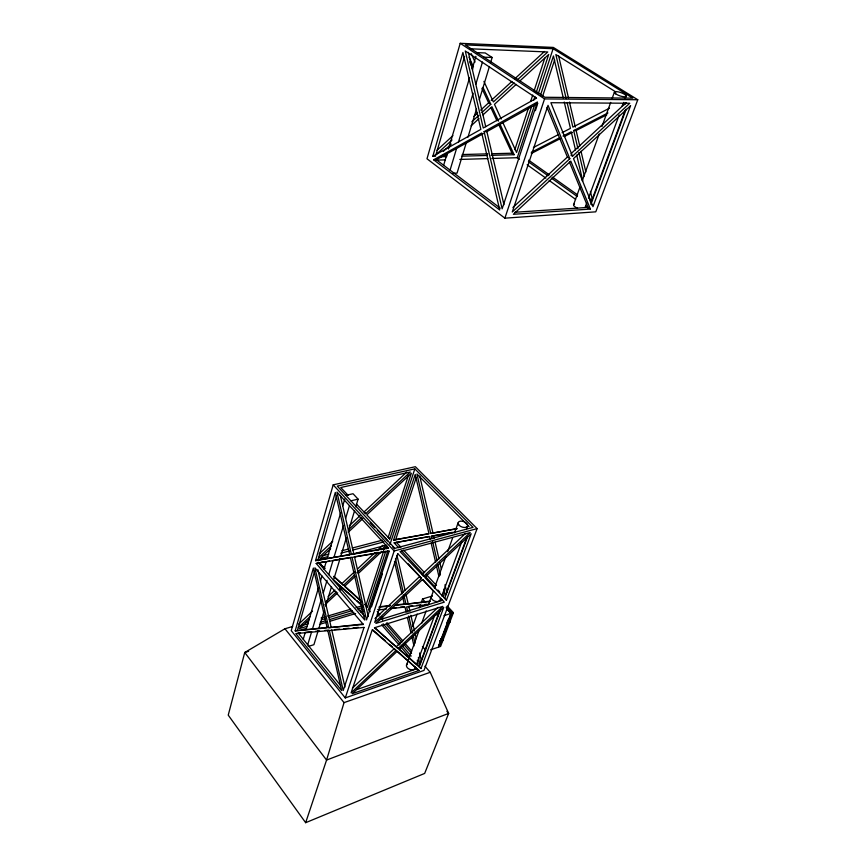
<?xml version="1.0" encoding="UTF-8"?>
<svg xmlns="http://www.w3.org/2000/svg" width="866" height="866" viewBox="0 0 866 866"><rect width="100%" height="100%" fill="white"/><g stroke="black" fill="none" stroke-linecap="round" stroke-linejoin="round"><path stroke-width="1.3" d="M449.238 622.87L449.302 622.145L448.036 621.81C446.152 625.566 453.08 620.273 448.707 620.034L447.722 620.532L449.324 620.457L451.998 613.139L453.416 612.684L447.278 606.048M453.416 612.684L440.599 646.426L439.203 646.891L442.31 638.707L443.197 638.415L442.981 639.638L440.642 639.27L442.807 639.822L442.645 638.978L440.718 639.065M443.024 639.26L442.32 641.37L443.197 638.415M333.183 484.841L291.236 630.643L345.274 697.92L423.983 670.425L477.101 528.617L415.377 466.709L333.183 484.841L394.171 550.982L345.274 697.92M460.203 43.3L426.992 158.77L504.889 218.167L595.786 211.834L637.766 99.752L553.331 47.424L460.203 43.3L544.562 98.897L637.766 99.752M295.176 630.849L313.373 568.085L327.164 627.861L295.176 630.849L328.214 627.265M315.538 560.627L335.304 492.462L349.712 554.749L315.538 560.627L350.838 554.337M432.805 156.324L462.909 52.501L480.868 129.359L432.805 156.324L435.522 156.248M297.482 630.156L314.629 571.3M317.919 560.01L336.625 495.774M435.901 154.949L464.577 56.496M303.241 639.238L305.319 632.223M306.174 629.344L318.428 587.949M320.485 581.021L321.968 576.02M324.003 569.146L326.255 561.536L316.198 563.463L364.813 620.067L350.394 557.693L316.198 563.463M327.186 558.408L340.598 513.116M342.741 505.917L344.809 498.913M443.652 165.254L447.062 153.747M448.469 149.006L469.545 77.843M472.208 68.869L475.932 56.301M307.722 644.791L311.663 631.65M312.539 628.738L321.21 599.813M323.256 593.015L327.067 580.307M328.755 574.667L333.031 560.399L351.488 557.271M333.984 557.239L343.499 525.51M345.621 518.409L349.42 505.733M450.071 170.126L456.566 148.465M458.385 142.37L473.128 93.225M475.813 84.283L482.459 62.092M318.212 630.524L313.914 644.694L308.253 646.458M319.002 627.947L324.079 611.201M325.648 606.048L331.505 586.737M333.464 580.296L340.111 558.397M340.89 555.82L346.368 537.786M348.316 531.345L354.573 510.745M355.753 506.881L358.091 499.152L353.047 493.728L345.859 495.374M466.417 142.284L457.053 173.124L453.07 173.276M467.976 137.153L476.56 108.878M479.288 99.893L489.431 66.476M490.6 62.623L492.159 57.492L485.231 52.956L477.014 52.642M305.655 822.7L424.665 773.425L448.664 713.411L430.218 672.297L344.04 702.629L326.569 760.077L305.655 822.7L228.234 715.132L244.742 652.509L284.957 628.759L292.697 626.464M383.768 550.83L365.993 605.237L365.246 604.576L367.487 606.958L385.749 551.263M408.427 475.369L388.195 537.299L389.776 538.998L411.339 473.258L366.805 514.891L389.776 538.998M514.869 149.677L528.585 107.72M530.663 101.365L532.731 95.011M533.986 91.201L544.79 58.141M386.582 548.741L387.405 546.208L383.519 549.856M531.583 106.637L516.558 152.448L502.919 122.723M533.673 100.272L534.928 96.462M536.184 92.64L548.698 54.471L520.109 80.765M387.881 550.787L368.505 609.664L370.258 611.688M389.981 544.389L414.836 468.874L473.053 527.383L394.831 548.351L337.275 486.086L414.836 468.874M491.877 158.467L517.24 157.709L534.971 103.855M538.338 93.593L553.114 48.723L632.775 98.161L544.844 97.263L465.259 44.902L553.114 48.723M371.514 606.785L382.371 573.898M393.532 540.135L415.225 474.449L428.995 533.77L393.532 540.135L396.834 539.356M535.394 110.653L537.494 104.299M540.427 95.39L553.45 55.976L563.333 98.096M416.189 477.74L395.697 539.572L428.551 533.662M542.462 96.689L554.662 59.884M504.889 218.167L544.562 98.897M397.732 553.731L374.718 622.373L421.471 578.391L419.707 576.485L374.967 618.573M412.617 626.605L417.12 614.048M419.371 607.77L420.27 605.258M421.179 602.747L422.532 598.991L432.221 596.035M406.468 665.175L418.852 631.054M421.601 623.466L426.18 610.833M428.475 604.511L433.509 590.655M434.418 588.144L445.817 556.751M447.635 551.729L452.647 537.916M454.477 532.893L458.114 522.847M573.53 204.831L579.949 187.132M582.244 180.81L599.218 134.035M601.978 126.447L610.692 102.426M612.067 98.637L614.362 92.316M416.687 664.038L434.829 614.838M441.801 595.938L461.675 542.051M466.298 529.516L467.683 525.759M585.21 207.093L586.607 203.315M588.469 198.271L619.179 114.983M622.438 106.161L623.834 102.372M625.23 98.583L626.161 96.061M439.733 610.508L419.869 664.092L418.365 657.586M466.525 538.241L445.2 595.776L443.695 589.302M591.197 201.951L625.22 110.177M440.642 609.296L419.35 666.69L398.512 648.428M444.723 598.298L467.488 536.931M591.099 203.759L626.172 109.224M420.973 668.552L443.738 607.412L399.161 649.457L420.973 668.552L418.646 666.073M446.445 600.149L471.169 533.77L424.751 577.438L446.445 600.149L444.031 597.562M442.396 641.176L439.982 641.002L440.956 640.504C443.468 640.537 440.989 642.128 441.725 640.245L442.623 639.952M438.824 645.267L450.417 614.633M439.982 641.002L440.956 640.504M440.642 639.27L441.617 638.762M447.051 622.308L448.036 621.81M438.629 646.794L451.716 612.836M449.833 620.521L449.216 620.424M441.801 641.544L442.764 639.314L441.541 638.967M448.891 622.86C449.898 618.227 450.905 622.73 448.74 622.546M442.147 641.554L442.883 639.617M447.137 622.102L448.999 622.232M449.865 620.651L450.136 620.792M449.389 622.773L449.714 621.268L448.805 621.561L442.461 639.812M442.31 641.316L440.881 640.699M448.642 622.47L449.465 622.567M395.978 650.518L351.098 692.843L372.207 629.863L395.978 650.518L394.322 648.602L352.419 688.102M398.089 648.526L442.753 606.395L374.415 627.785L398.089 648.526L374.697 627.558M465.464 533.456L421.915 574.418L423.68 576.323L470.195 532.568L400.027 551.577L423.68 576.323M396.433 646.599L438.131 607.283M298.802 623.996L312.496 611.158M328.16 596.479L335.012 590.06M333.995 576.431L341.929 583.576L354.595 571.712M357.517 568.973L375.054 552.54M377.002 550.722L382.848 545.244M298.315 627.644L310.071 616.624M325.746 601.935L336.528 591.835M339.461 589.075L341.421 587.245L334.925 581.032M333.54 576.42L343.456 585.34L354.183 575.284M357.106 572.545L378.561 552.432M381.484 549.693L386.366 545.125L351.39 554.467L336.961 492.061L388.488 548.081L351.39 554.467M309.303 619.417L299.517 628.586L307.289 626.259M324.945 604.749L337.664 592.831M340.598 590.082L342.546 588.252L361.533 605.226M355.287 576.312L344.581 586.347L361.923 601.957M358.21 573.573L381.57 551.674M319.11 553.959L332.739 541.218M349.29 525.759L359.996 515.746M406.684 472.132L364.056 511.958L365.668 513.7L410.289 472.002L340.739 487.526L348.121 495.287M318.72 557.574L331.397 545.732M348.944 529.342L361.609 517.5M330.65 548.687L319.944 558.689L327.77 556.632M348.154 532.319L362.746 518.68M512.91 207.494L567.392 157.049L547.031 107.416M571.095 153.628L626.226 102.578M569.828 158.716L512.271 212.008L548.026 105.36L569.828 158.716L567.392 157.049M572.534 156.205L629.734 103.249L550.884 102.718L572.534 156.205L570.91 155.09M437.016 150.262L452.896 135.67M473.734 116.509L477.707 112.851M480.684 110.123L488.63 102.816L481.907 88.343M491.195 100.456L511.925 81.404M514.88 78.687L544.487 51.473M436.128 154.581L452.03 139.956M471.916 121.684L478.876 115.286M481.853 112.537L490.805 104.31L482.99 87.423M514.133 82.865L493.382 101.95L483.942 81.393M517.099 80.137L547.734 51.971L470.281 48.799M443.305 151.388L451.24 144.092M471.082 125.851L479.017 118.555M482.979 114.907L491.91 106.702L498.567 121.099M516.168 84.392L494.475 104.331L501.23 119.043M433.606 159.788L481.723 132.996L499.704 209.983L433.606 159.788L436.323 159.701L483.315 133.602M484.105 131.664L537.396 101.993L502.139 208.836L484.105 131.664L486.876 131.632L537.883 103.303M533.434 147.512L558.494 134.544M562.077 132.693L570.434 128.374L564.253 102.047M609.469 108.185L572.881 127.107L567.1 102.491M531.28 152.329L559.479 137.835M563.008 136.027L571.235 131.794L575.489 149.926M577.947 148.714L573.682 130.539L607.943 112.948M622.113 105.663L625.653 103.844M531.356 153.466L560.757 138.398M564.275 136.59L572.513 132.368M573.682 130.539L576.128 130.517L606.86 114.767M447.96 622.015C450.493 622.816 447.072 622.578 449.4 619.991L450.298 619.699L449.995 621.052L447.722 620.532M418.949 670.479L352.256 693.698L397.05 651.448L418.949 670.479L396.401 650.398M356.944 689.542L417.325 668.606M430.521 649.825L438.51 647.129L451.294 613.366L446.542 608.213M444.009 615.683L451.587 613.171M379.351 619.84L442.623 600.279M248.618 651.329L244.742 652.509L326.569 760.077L448.664 713.411L446.899 711.354M328.744 627.709L363.363 624.473L314.921 567.836L328.744 627.709L363.092 623.985M403.881 595.104L405.992 604.187L430.056 601.101M320.225 622.373L325.41 620.825M329.286 619.655L353.88 612.284M359.054 610.736L362.941 609.567M301.455 629.842L306.618 628.283M319.511 624.408L327.24 622.08M329.827 621.301L355.612 613.539M360.765 611.991L363.341 611.212M300.643 625.999L308.404 623.682M321.34 619.818L325.226 618.66M329.102 617.501L352.397 610.552M357.571 609.004L362.746 607.456M305.611 622.622L308.188 621.853M321.091 618.01L324.966 616.863M327.543 616.094L350.784 609.188M355.948 607.651L362.399 605.735M394.171 550.982L477.101 528.617M431.982 538.858L431.387 536.27L433.585 535.686L434.18 538.262M398.717 547.756L394.149 542.841L429.211 536.455M323.884 561.666L318.677 563.041L324.62 568.388M347.309 555.463L349.918 554.77M469.091 526.571L416.936 474.027L430.738 533.456L456.761 528.596M340.803 553.212L349.929 550.819M352.538 550.137L383.833 541.921M322.304 555.864L328.82 554.164M341.853 550.765L348.37 549.055M352.278 548.037L382.263 540.211M350.892 500.819L358.091 499.152M442.223 641.36L440.058 640.808M430.738 533.456L457.183 528.704M434.905 535.448L452.128 532.406M394.149 542.841L429.644 536.574L430.24 539.161M431.387 536.27L455.213 532.06M388.304 547.875L353.815 553.818L340.316 495.439M327.38 561.352L329.632 560.973M387.687 551.166L354.497 556.773L368.321 616.57M379.654 606.698L390.393 605.507M395.762 604.912L405.158 603.862M378.875 607.185L389.603 605.994M394.972 605.41L404.357 604.371L402.56 596.587M405.992 604.187L429.904 601.545M439.203 600.517L441.855 600.225M377.803 609.577L380.477 609.296M392.471 607.997L396.466 607.564M400.46 607.131L404.465 606.698M412.736 605.799L408.763 606.232L409.964 611.428M416.708 605.377L420.681 604.944M424.654 604.511L427.306 604.23M378.355 609.935L386.344 609.069M390.339 608.646L404.985 607.066L406.186 612.262M429.211 604.457L406.619 606.893L407.821 612.089M300.513 632.656L298.11 632.884L340.598 685.547M306.369 632.126L310.602 631.747M315.635 631.282L319.597 630.924M324.88 630.448L328.853 630.08M334.417 629.582L339.753 629.095M343.759 628.727L349.095 628.24M353.101 627.882L358.437 627.395M515.043 212.246L588.068 207.407L590.395 209.074L513.397 214.281L570.802 161.108L590.395 209.074M435.793 160.156L445.135 159.874M459.824 159.441L487.872 158.597M440.047 156.789L446.78 156.594M461.6 156.183L487.179 155.458M491.217 155.35L514.112 154.711L500.234 124.704M443.349 155.057L447.386 154.949M462.195 154.549L487.775 153.856M491.812 153.747L512.012 153.206L514.112 154.711M449.887 620.911L447.798 620.327M483.932 57.188L492.159 57.492M449.562 621.084L449.216 620.511M615.856 91.969L555.853 54.558L566.191 98.605M488.63 102.816L490.805 104.31M590.785 204.04L592.355 205.155M528.65 160.167L549.325 174.835M552.595 177.151L577.611 194.893M528.401 161.79L547.994 175.711M551.252 178.028L577.362 196.582M517.24 157.709L519.448 159.279M527.156 164.778L545.872 178.125M549.185 180.485L575.609 199.342M585.524 206.411L587.722 207.981M436.323 159.701L500.299 208.197M372.499 629.614L385.392 640.829M389.364 644.282L392.341 646.87M342.027 587.386L355.038 599.023M357.041 600.809L362.042 605.28M333.464 580.133L341.421 587.245M318.114 562.131L325.064 568.388M344.019 585.459L360.429 600.225M364.813 604.555L367.487 606.958M442.223 641.111L441.563 641.154M397.754 553.677L421.471 578.391M370.226 522.631L374.837 527.437M377.598 530.317L387.741 540.904M356.435 504.012L365.668 513.7M396.314 542.268L400.882 547.182M403.621 550.126L424.611 572.718M426.44 574.678L436.475 585.481M401.456 550.711L423.355 574.331M425.174 576.291L435.219 587.116M437.958 590.071L439.776 592.041M392.753 547.063L394.571 549.033M408.211 563.798L419.122 575.609M422.76 579.549L433.671 591.359M440.274 598.46L442.028 600.355M446.358 607.012L451.998 613.139M446.228 607.358L451.868 613.485M446.412 608.549L451.164 613.702M422.532 598.991L424.968 601.664M436.41 614.232L438.239 616.235M422.435 646.556L425.693 650.258M377.208 611.526L379.86 614.568M381.625 616.592L383.389 618.616M386.929 622.665L402.831 640.894M404.595 642.929L411.664 651.026M424.914 666.214L430.218 672.297M377.316 614.048L379.081 616.062M380.834 618.075L382.588 620.088M386.095 624.126L401.9 642.269M403.653 644.282L411.556 653.354M383.108 623.78L400.655 643.968M402.419 645.993L411.188 656.092M381.657 624.83L399.194 645.04M400.947 647.064L409.715 657.175M341.929 583.576L343.456 585.34M318.569 562.835L364.586 616.289M284.957 628.759L344.04 702.629M469.599 61.8L472.955 69.042M490.849 107.601L496.976 120.807M498.643 124.401L512.012 153.206M469.036 57.253L473.496 66.909M471.169 53.573L475.055 62.038M569.384 161.899L588.068 207.407M558.646 55.976L568.529 98.118M569.46 102.069L575.327 127.086M576.128 130.517L579.776 146.062M580.999 151.236L585.86 171.966M590.417 191.397L592.55 200.468M578.856 152.6L584.333 175.96M588.902 195.424L590.428 201.919M576.702 155.111L582.775 181.005M468.354 52.361L485.729 126.707M486.876 131.632L503.958 204.744M419.761 476.116L432.935 532.871M435.078 542.138L438.975 558.938M439.885 562.813L441.379 569.265M444.972 584.767L446.78 592.517M432.589 541.445L437.092 560.843M437.99 564.729L440.393 575.078M431.138 543.036L435.641 562.402M436.54 566.277L438.932 576.604M442.829 593.394L443.424 595.97M397.018 555.561L405.136 590.569M406.035 594.455L408.135 603.537M410.863 615.325L414.478 630.903M415.074 633.501L416.286 638.686M419.588 652.975L421.396 660.758M395.459 558.743L403.285 592.506M408.73 615.986L412.638 632.894M413.244 635.492L415.052 643.286M394.452 561.59L401.954 594M407.388 617.447L410.993 633.024M411.902 636.911L414.002 646.004M417.315 660.271L418.213 664.168M317.876 569.72L331.093 626.995M331.743 629.82L344.971 687.084M415.301 666.982A4.622 3.107 20.8 0 1 409.672 669.364A4.622 3.107 20.8 0 1 407.377 663.832M440.404 598.882A4.817 2.999 20.5 0 1 434.645 601.091A4.817 2.999 20.5 0 1 432.145 595.635M577.525 208.219A5.9 2.078 19.4 0 1 574.364 204.008M364.045 627.417L343.228 690.494L329.394 630.545L364.045 627.417M389.202 551.155L366.524 619.904L352.072 557.412L389.202 551.155M630.556 105.76L592.972 206.682L573.508 158.597L630.556 105.76M422.543 579.506L375.887 623.401L444.334 602.141L422.543 579.506M536.498 98.161L483.26 128.016L465.259 50.986L536.498 98.161M327.824 630.686L295.804 633.576L341.637 690.527L327.824 630.686M459.164 525.305A5.023 2.869 20.2 0 0 467.391 526.441A5.023 2.869 20.2 0 0 462.141 521.17A5.023 2.869 20.2 0 0 459.164 525.305M616.105 94.145A6.214 1.71 19.1 0 0 625.966 96.462A6.214 1.71 19.1 0 0 618.714 91.969A6.214 1.71 19.1 0 0 616.105 94.145"/></g></svg>
